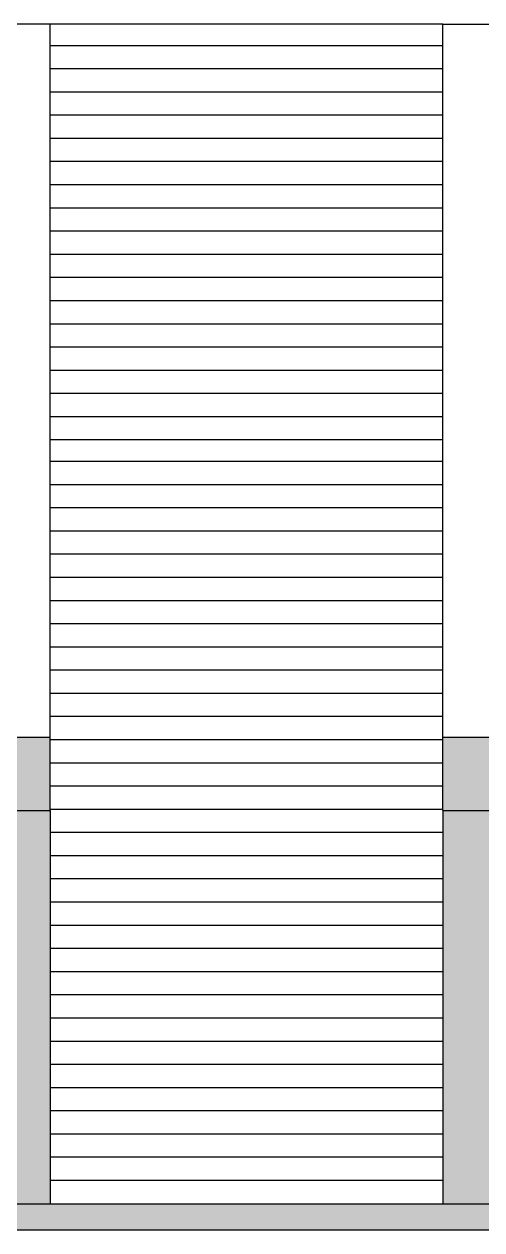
# Model space of a CAD drawing. Header units: millimetres. Extents: x 3409 to 3822, y 896 to 1108.
# Drawn here: x 3428.82 to 3432.32, y 1034.88 to 1044.08 of the extents above; entities that cross this region are included whole.
import ezdxf

# ---------------------------------------------------------------- set-up
doc = ezdxf.new("R2010")
doc.units = ezdxf.units.MM
for name, color, linetype in [('a-epipla', 8, 'Continuous'), ('a-toixoi', 5, 'Continuous'), ('toixoi_provolh', 150, 'Continuous')]:
    doc.layers.add(name, color=color, linetype=linetype)

msp = doc.modelspace()

# ---------------------------------------------------------------- hatches: boundary and pattern name
at = {"layer": 'a-epipla', "true_color": 0xc7c8ca}
h = msp.add_hatch(color=9, dxfattribs=at)
h.dxf.hatch_style = 1
h.paths.add_polyline_path([(3429.0192, 1038.6376), (3412.7192, 1038.6376), (3412.7192, 1038.0776), (3429.0192, 1038.0776)])
h.paths.add_polyline_path([(3479.1192, 1038.6376), (3462.2192, 1038.6376), (3462.2192, 1038.0776), (3478.5192, 1038.0776), (3478.5192, 1034.8776), (3479.1192, 1034.8776)])
h = msp.add_hatch(color=9, dxfattribs=at)
h.dxf.hatch_style = 1
h.paths.add_polyline_path([(3444.1192, 1038.0776), (3444.1192, 1038.6376), (3432.0192, 1038.6376), (3432.0192, 1038.0776)])
h = msp.add_hatch(color=9, dxfattribs=at)
h.dxf.hatch_style = 1
h.paths.add_polyline_path([(3478.5192, 1035.0776), (3412.7192, 1035.0776), (3412.7192, 1034.8776), (3478.5192, 1034.8776)])
at = {"layer": 'toixoi_provolh', "true_color": 0xa7a8aa}
h = msp.add_hatch(color=253, dxfattribs=at)
h.dxf.hatch_style = 1
h.paths.add_polyline_path([(3415.0192, 1038.0776), (3415.0192, 1037.6776)], flags=17)
h.paths.add_polyline_path([(3415.4192, 1038.0776), (3415.0192, 1038.0776), (3415.0192, 1037.6776), (3415.0192, 1035.0776), (3415.4192, 1035.0776)])
h.paths.add_polyline_path([(3418.4192, 1038.0776), (3415.4192, 1038.0776), (3415.4192, 1037.6776), (3418.4192, 1037.6776)])
h.paths.add_polyline_path([(3418.8192, 1038.0776), (3418.4192, 1038.0776), (3418.4192, 1037.6776), (3418.4192, 1035.0776), (3418.8192, 1035.0776)])
h.paths.add_polyline_path([(3421.8192, 1038.0776), (3418.8192, 1038.0776), (3418.8192, 1037.6776), (3421.8192, 1037.6776)])
h.paths.add_polyline_path([(3422.2192, 1038.0776), (3421.8192, 1038.0776), (3421.8192, 1037.6776), (3421.8192, 1035.0776), (3422.2192, 1035.0776)])
h.paths.add_polyline_path([(3425.2192, 1038.0776), (3422.2192, 1038.0776), (3422.2192, 1037.6776), (3425.2192, 1037.6776)])
h.paths.add_polyline_path([(3428.6192, 1038.0776), (3425.6192, 1038.0776), (3425.6192, 1037.6776), (3428.6192, 1037.6776)])
h.paths.add_polyline_path([(3425.6192, 1038.0776), (3425.2192, 1038.0776), (3425.2192, 1037.6776), (3425.2192, 1035.0776), (3425.6192, 1035.0776)])
h.paths.add_polyline_path([(3429.0192, 1038.0776), (3428.6192, 1038.0776), (3428.6192, 1037.6776), (3428.6192, 1035.0776), (3429.0192, 1035.0776)])
h = msp.add_hatch(color=253, dxfattribs=at)
h.dxf.hatch_style = 1
h.paths.add_polyline_path([(3432.4192, 1038.0776), (3432.4192, 1037.6776), (3435.4192, 1037.6776), (3435.4192, 1038.0776)])
h.paths.add_polyline_path([(3432.4192, 1038.0776), (3432.0192, 1038.0776), (3432.0192, 1035.0776), (3432.4192, 1035.0776)])
h.paths.add_polyline_path([(3438.8192, 1037.6776), (3438.8192, 1038.0776), (3435.8192, 1038.0776), (3435.8192, 1037.6776)])
h.paths.add_polyline_path([(3435.4192, 1035.0776), (3435.8192, 1035.0776), (3435.8192, 1038.0776), (3435.4192, 1038.0776)])
h.paths.add_polyline_path([(3439.2192, 1038.0776), (3439.2192, 1037.6776), (3442.2192, 1037.6776), (3442.2192, 1038.0776)])
h.paths.add_polyline_path([(3438.8192, 1035.0776), (3439.2192, 1035.0776), (3439.2192, 1038.0776), (3438.8192, 1038.0776)])
h.paths.add_polyline_path([(3442.2192, 1035.0776), (3442.6192, 1035.0776), (3442.6192, 1038.0776), (3442.2192, 1038.0776)])

# ---------------------------------------------------------------- linework, layer by layer
at = {"layer": 'a-epipla'}
for p, q in [((3429.0192, 1038.2776), (3429.0192, 1044.0802)), ((3432.0192, 1044.0802), (3429.0192, 1044.0802)), ((3432.0192, 1038.0776), (3432.0192, 1044.0802)), ((3432.0192, 1043.9154), (3429.0192, 1043.9154)), ((3432.0192, 1043.7384), (3429.0192, 1043.7384)), ((3432.0192, 1043.5614), (3429.0192, 1043.5614)), ((3432.0192, 1043.3844), (3429.0192, 1043.3844)), ((3432.0192, 1043.2074), (3429.0192, 1043.2074)), ((3432.0192, 1043.0304), (3429.0192, 1043.0304)), ((3432.0192, 1042.8534), (3429.0192, 1042.8534)), ((3432.0192, 1042.6764), (3429.0192, 1042.6764)), ((3432.0192, 1042.4994), (3429.0192, 1042.4994)), ((3432.0192, 1042.3224), (3429.0192, 1042.3224)), ((3432.0192, 1042.1454), (3429.0192, 1042.1454)), ((3432.0192, 1041.9684), (3429.0192, 1041.9684)), ((3432.0192, 1041.7914), (3429.0192, 1041.7914)), ((3432.0192, 1041.6144), (3429.0192, 1041.6144)), ((3432.0192, 1041.4374), (3429.0192, 1041.4374)), ((3432.0192, 1041.2604), (3429.0192, 1041.2604)), ((3432.0192, 1041.0834), (3429.0192, 1041.0834)), ((3432.0192, 1040.9064), (3429.0192, 1040.9064)), ((3432.0192, 1040.7416), (3429.0192, 1040.7416)), ((3432.0192, 1040.5646), (3429.0192, 1040.5646)), ((3432.0192, 1040.3876), (3429.0192, 1040.3876)), ((3432.0192, 1040.2106), (3429.0192, 1040.2106)), ((3432.0192, 1040.0336), (3429.0192, 1040.0336)), ((3432.0192, 1039.8566), (3429.0192, 1039.8566)), ((3432.0192, 1039.6796), (3429.0192, 1039.6796)), ((3432.0192, 1039.5026), (3429.0192, 1039.5026)), ((3432.0192, 1039.3256), (3429.0192, 1039.3256)), ((3432.0192, 1039.1486), (3429.0192, 1039.1486)), ((3432.0192, 1038.9716), (3429.0192, 1038.9716)), ((3432.0192, 1038.7946), (3429.0192, 1038.7946)), ((3432.0192, 1038.6176), (3429.0192, 1038.6176)), ((3432.0192, 1038.4406), (3429.0192, 1038.4406)), ((3432.0192, 1038.2636), (3429.0192, 1038.2636)), ((3432.0192, 1038.0866), (3429.0192, 1038.0866)), ((3432.0192, 1037.9096), (3429.0192, 1037.9096)), ((3432.0192, 1037.7326), (3429.0192, 1037.7326)), ((3432.0192, 1037.5556), (3429.0192, 1037.5556)), ((3432.0192, 1037.3786), (3429.0192, 1037.3786)), ((3432.0192, 1037.2016), (3429.0192, 1037.2016)), ((3432.0192, 1037.0246), (3429.0192, 1037.0246)), ((3432.0192, 1036.8476), (3429.0192, 1036.8476)), ((3432.0192, 1036.6706), (3429.0192, 1036.6706)), ((3432.0192, 1036.4936), (3429.0192, 1036.4936)), ((3432.0192, 1036.3166), (3429.0192, 1036.3166)), ((3432.0192, 1036.1396), (3429.0192, 1036.1396)), ((3432.0192, 1035.9626), (3429.0192, 1035.9626)), ((3432.0192, 1035.7856), (3429.0192, 1035.7856)), ((3432.0192, 1035.6086), (3429.0192, 1035.6086)), ((3432.0192, 1035.4316), (3429.0192, 1035.4316)), ((3432.0192, 1035.2546), (3429.0192, 1035.2546))]:
    msp.add_line(p, q, dxfattribs=at)
for points in [[(3429.0192, 1044.0802), (3409.9462, 1044.0802), (3409.9462, 1034.8776), (3412.1192, 1034.8776)], [(3432.0192, 1044.0802), (3459.2192, 1044.0802)]]:
    msp.add_lwpolyline(points, dxfattribs=at)
at = {"layer": 'a-toixoi'}
for p, q in [((3412.1192, 1038.6376), (3429.0192, 1038.6376)), ((3429.0192, 1038.0776), (3429.0192, 1038.6376)), ((3432.0192, 1038.6376), (3444.1192, 1038.6376)), ((3432.0192, 1038.0776), (3432.0192, 1038.6376)), ((3412.7192, 1038.0776), (3429.0192, 1038.0776)), ((3432.0192, 1038.0776), (3444.1192, 1038.0776)), ((3412.7192, 1035.0776), (3478.5192, 1035.0776)), ((3412.1192, 1034.8776), (3479.1192, 1034.8776))]:
    msp.add_line(p, q, dxfattribs=at)
at = {"layer": 'toixoi_provolh'}
for p, q in [((3429.0192, 1038.0776), (3429.0192, 1035.0776)), ((3432.0192, 1038.0776), (3432.0192, 1035.0776))]:
    msp.add_line(p, q, dxfattribs=at)

doc.saveas('drawing.dxf')
